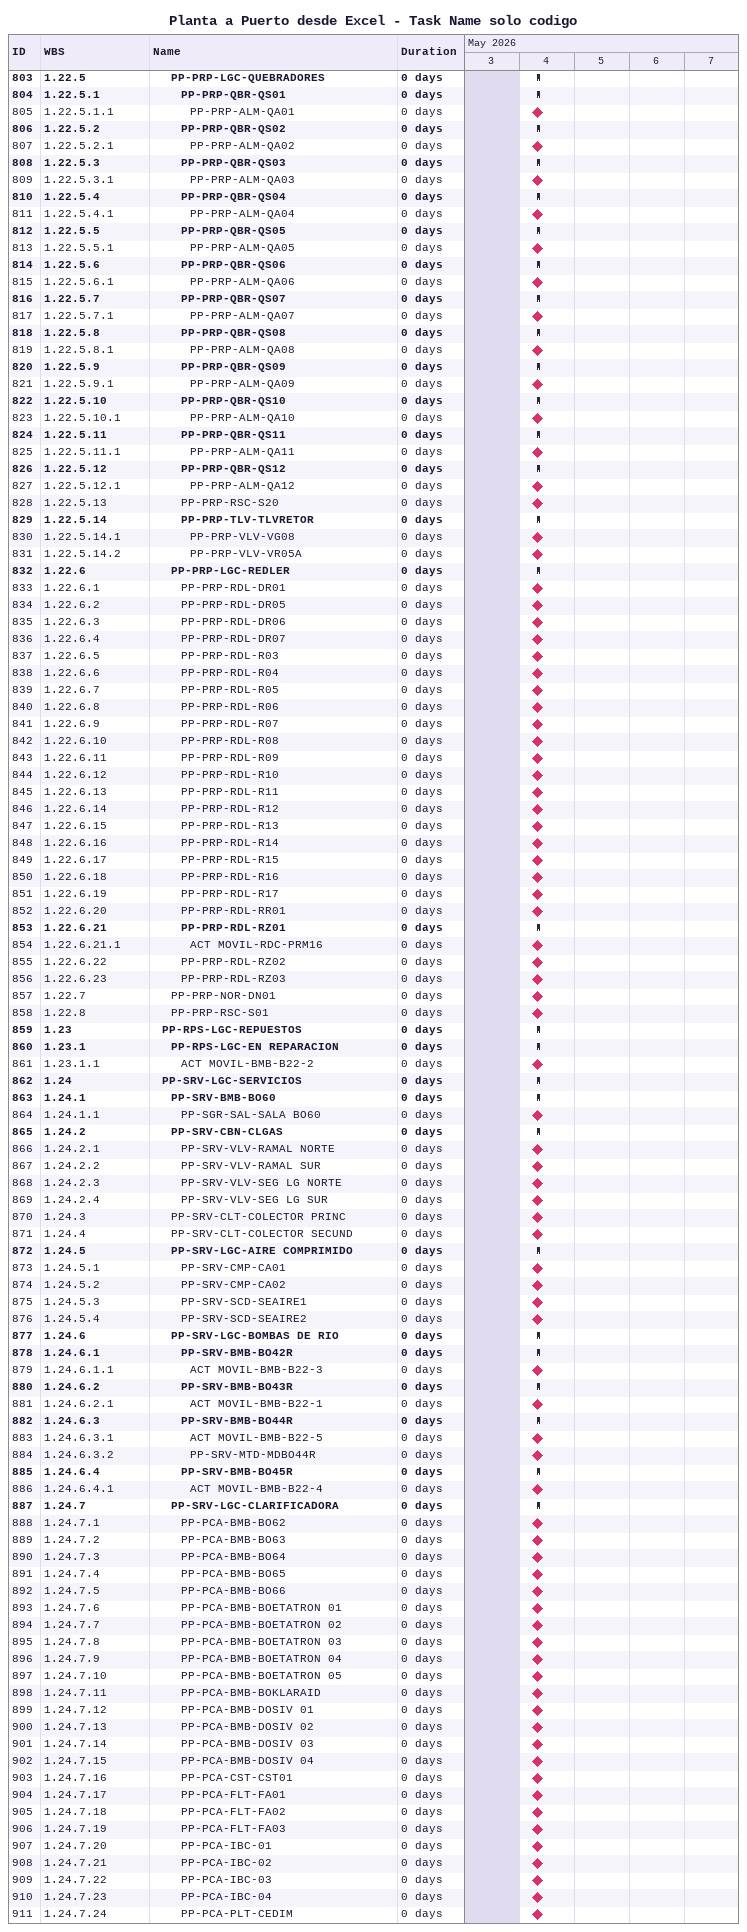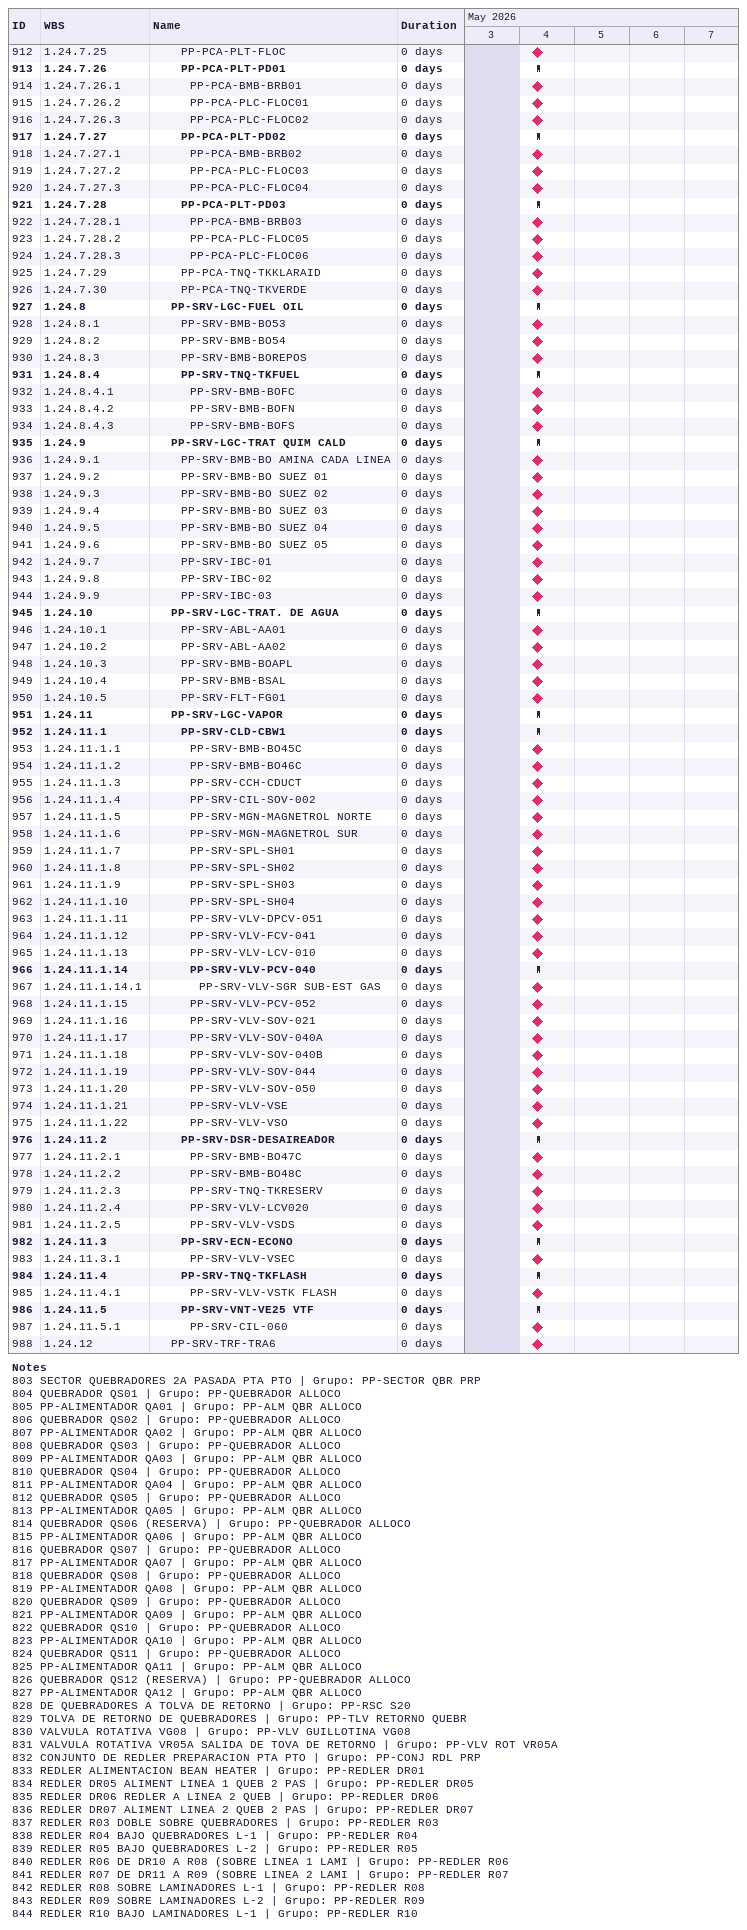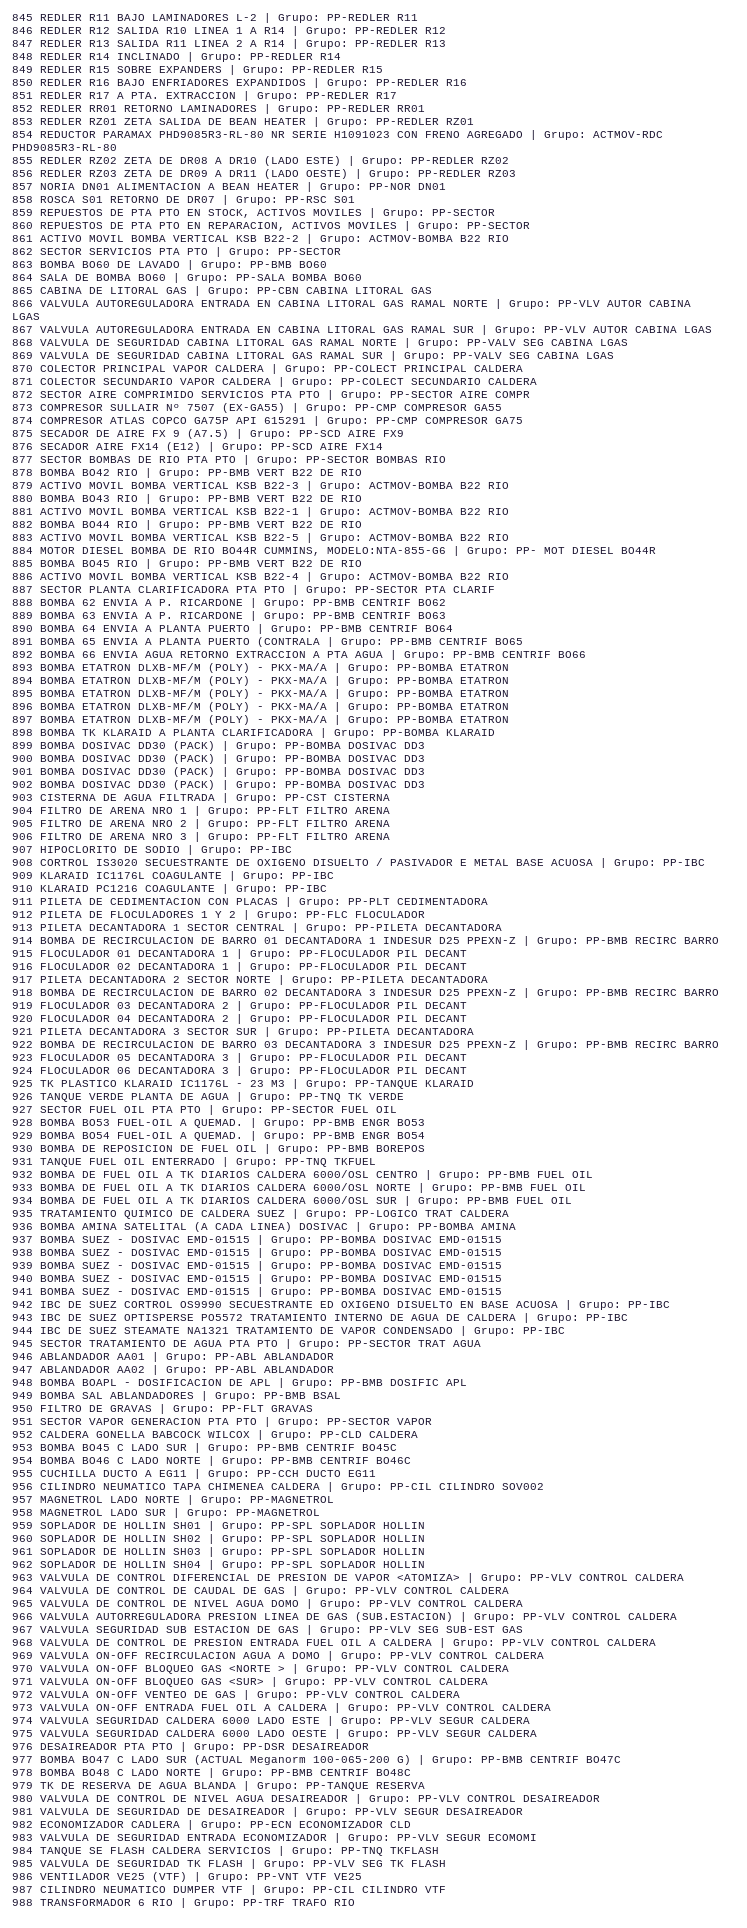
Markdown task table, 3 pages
Planta a Puerto desde Excel - Task Name solo codigo

| ID | WBS | Task | Duration | Start | Finish |
|---|---|---|---|---|---|
| 803 | 1.22.5 | **PP-PRP-LGC-QUEBRADORES** | 0d | 2026-05-04 | 2026-05-04 |
| 804 | 1.22.5.1 | **PP-PRP-QBR-QS01** | 0d | 2026-05-04 | 2026-05-04 |
| 805 | 1.22.5.1.1 | PP-PRP-ALM-QA01 | 0d | 2026-05-04 | 2026-05-04 |
| 806 | 1.22.5.2 | **PP-PRP-QBR-QS02** | 0d | 2026-05-04 | 2026-05-04 |
| 807 | 1.22.5.2.1 | PP-PRP-ALM-QA02 | 0d | 2026-05-04 | 2026-05-04 |
| 808 | 1.22.5.3 | **PP-PRP-QBR-QS03** | 0d | 2026-05-04 | 2026-05-04 |
| 809 | 1.22.5.3.1 | PP-PRP-ALM-QA03 | 0d | 2026-05-04 | 2026-05-04 |
| 810 | 1.22.5.4 | **PP-PRP-QBR-QS04** | 0d | 2026-05-04 | 2026-05-04 |
| 811 | 1.22.5.4.1 | PP-PRP-ALM-QA04 | 0d | 2026-05-04 | 2026-05-04 |
| 812 | 1.22.5.5 | **PP-PRP-QBR-QS05** | 0d | 2026-05-04 | 2026-05-04 |
| 813 | 1.22.5.5.1 | PP-PRP-ALM-QA05 | 0d | 2026-05-04 | 2026-05-04 |
| 814 | 1.22.5.6 | **PP-PRP-QBR-QS06** | 0d | 2026-05-04 | 2026-05-04 |
| 815 | 1.22.5.6.1 | PP-PRP-ALM-QA06 | 0d | 2026-05-04 | 2026-05-04 |
| 816 | 1.22.5.7 | **PP-PRP-QBR-QS07** | 0d | 2026-05-04 | 2026-05-04 |
| 817 | 1.22.5.7.1 | PP-PRP-ALM-QA07 | 0d | 2026-05-04 | 2026-05-04 |
| 818 | 1.22.5.8 | **PP-PRP-QBR-QS08** | 0d | 2026-05-04 | 2026-05-04 |
| 819 | 1.22.5.8.1 | PP-PRP-ALM-QA08 | 0d | 2026-05-04 | 2026-05-04 |
| 820 | 1.22.5.9 | **PP-PRP-QBR-QS09** | 0d | 2026-05-04 | 2026-05-04 |
| 821 | 1.22.5.9.1 | PP-PRP-ALM-QA09 | 0d | 2026-05-04 | 2026-05-04 |
| 822 | 1.22.5.10 | **PP-PRP-QBR-QS10** | 0d | 2026-05-04 | 2026-05-04 |
| 823 | 1.22.5.10.1 | PP-PRP-ALM-QA10 | 0d | 2026-05-04 | 2026-05-04 |
| 824 | 1.22.5.11 | **PP-PRP-QBR-QS11** | 0d | 2026-05-04 | 2026-05-04 |
| 825 | 1.22.5.11.1 | PP-PRP-ALM-QA11 | 0d | 2026-05-04 | 2026-05-04 |
| 826 | 1.22.5.12 | **PP-PRP-QBR-QS12** | 0d | 2026-05-04 | 2026-05-04 |
| 827 | 1.22.5.12.1 | PP-PRP-ALM-QA12 | 0d | 2026-05-04 | 2026-05-04 |
| 828 | 1.22.5.13 | PP-PRP-RSC-S20 | 0d | 2026-05-04 | 2026-05-04 |
| 829 | 1.22.5.14 | **PP-PRP-TLV-TLVRETOR** | 0d | 2026-05-04 | 2026-05-04 |
| 830 | 1.22.5.14.1 | PP-PRP-VLV-VG08 | 0d | 2026-05-04 | 2026-05-04 |
| 831 | 1.22.5.14.2 | PP-PRP-VLV-VR05A | 0d | 2026-05-04 | 2026-05-04 |
| 832 | 1.22.6 | **PP-PRP-LGC-REDLER** | 0d | 2026-05-04 | 2026-05-04 |
| 833 | 1.22.6.1 | PP-PRP-RDL-DR01 | 0d | 2026-05-04 | 2026-05-04 |
| 834 | 1.22.6.2 | PP-PRP-RDL-DR05 | 0d | 2026-05-04 | 2026-05-04 |
| 835 | 1.22.6.3 | PP-PRP-RDL-DR06 | 0d | 2026-05-04 | 2026-05-04 |
| 836 | 1.22.6.4 | PP-PRP-RDL-DR07 | 0d | 2026-05-04 | 2026-05-04 |
| 837 | 1.22.6.5 | PP-PRP-RDL-R03 | 0d | 2026-05-04 | 2026-05-04 |
| 838 | 1.22.6.6 | PP-PRP-RDL-R04 | 0d | 2026-05-04 | 2026-05-04 |
| 839 | 1.22.6.7 | PP-PRP-RDL-R05 | 0d | 2026-05-04 | 2026-05-04 |
| 840 | 1.22.6.8 | PP-PRP-RDL-R06 | 0d | 2026-05-04 | 2026-05-04 |
| 841 | 1.22.6.9 | PP-PRP-RDL-R07 | 0d | 2026-05-04 | 2026-05-04 |
| 842 | 1.22.6.10 | PP-PRP-RDL-R08 | 0d | 2026-05-04 | 2026-05-04 |
| 843 | 1.22.6.11 | PP-PRP-RDL-R09 | 0d | 2026-05-04 | 2026-05-04 |
| 844 | 1.22.6.12 | PP-PRP-RDL-R10 | 0d | 2026-05-04 | 2026-05-04 |
| 845 | 1.22.6.13 | PP-PRP-RDL-R11 | 0d | 2026-05-04 | 2026-05-04 |
| 846 | 1.22.6.14 | PP-PRP-RDL-R12 | 0d | 2026-05-04 | 2026-05-04 |
| 847 | 1.22.6.15 | PP-PRP-RDL-R13 | 0d | 2026-05-04 | 2026-05-04 |
| 848 | 1.22.6.16 | PP-PRP-RDL-R14 | 0d | 2026-05-04 | 2026-05-04 |
| 849 | 1.22.6.17 | PP-PRP-RDL-R15 | 0d | 2026-05-04 | 2026-05-04 |
| 850 | 1.22.6.18 | PP-PRP-RDL-R16 | 0d | 2026-05-04 | 2026-05-04 |
| 851 | 1.22.6.19 | PP-PRP-RDL-R17 | 0d | 2026-05-04 | 2026-05-04 |
| 852 | 1.22.6.20 | PP-PRP-RDL-RR01 | 0d | 2026-05-04 | 2026-05-04 |
| 853 | 1.22.6.21 | **PP-PRP-RDL-RZ01** | 0d | 2026-05-04 | 2026-05-04 |
| 854 | 1.22.6.21.1 | ACT MOVIL-RDC-PRM16 | 0d | 2026-05-04 | 2026-05-04 |
| 855 | 1.22.6.22 | PP-PRP-RDL-RZ02 | 0d | 2026-05-04 | 2026-05-04 |
| 856 | 1.22.6.23 | PP-PRP-RDL-RZ03 | 0d | 2026-05-04 | 2026-05-04 |
| 857 | 1.22.7 | PP-PRP-NOR-DN01 | 0d | 2026-05-04 | 2026-05-04 |
| 858 | 1.22.8 | PP-PRP-RSC-S01 | 0d | 2026-05-04 | 2026-05-04 |
| 859 | 1.23 | **PP-RPS-LGC-REPUESTOS** | 0d | 2026-05-04 | 2026-05-04 |
| 860 | 1.23.1 | **PP-RPS-LGC-EN REPARACION** | 0d | 2026-05-04 | 2026-05-04 |
| 861 | 1.23.1.1 | ACT MOVIL-BMB-B22-2 | 0d | 2026-05-04 | 2026-05-04 |
| 862 | 1.24 | **PP-SRV-LGC-SERVICIOS** | 0d | 2026-05-04 | 2026-05-04 |
| 863 | 1.24.1 | **PP-SRV-BMB-BO60** | 0d | 2026-05-04 | 2026-05-04 |
| 864 | 1.24.1.1 | PP-SGR-SAL-SALA BO60 | 0d | 2026-05-04 | 2026-05-04 |
| 865 | 1.24.2 | **PP-SRV-CBN-CLGAS** | 0d | 2026-05-04 | 2026-05-04 |
| 866 | 1.24.2.1 | PP-SRV-VLV-RAMAL NORTE | 0d | 2026-05-04 | 2026-05-04 |
| 867 | 1.24.2.2 | PP-SRV-VLV-RAMAL SUR | 0d | 2026-05-04 | 2026-05-04 |
| 868 | 1.24.2.3 | PP-SRV-VLV-SEG LG NORTE | 0d | 2026-05-04 | 2026-05-04 |
| 869 | 1.24.2.4 | PP-SRV-VLV-SEG LG SUR | 0d | 2026-05-04 | 2026-05-04 |
| 870 | 1.24.3 | PP-SRV-CLT-COLECTOR PRINC | 0d | 2026-05-04 | 2026-05-04 |
| 871 | 1.24.4 | PP-SRV-CLT-COLECTOR SECUND | 0d | 2026-05-04 | 2026-05-04 |
| 872 | 1.24.5 | **PP-SRV-LGC-AIRE COMPRIMIDO** | 0d | 2026-05-04 | 2026-05-04 |
| 873 | 1.24.5.1 | PP-SRV-CMP-CA01 | 0d | 2026-05-04 | 2026-05-04 |
| 874 | 1.24.5.2 | PP-SRV-CMP-CA02 | 0d | 2026-05-04 | 2026-05-04 |
| 875 | 1.24.5.3 | PP-SRV-SCD-SEAIRE1 | 0d | 2026-05-04 | 2026-05-04 |
| 876 | 1.24.5.4 | PP-SRV-SCD-SEAIRE2 | 0d | 2026-05-04 | 2026-05-04 |
| 877 | 1.24.6 | **PP-SRV-LGC-BOMBAS DE RIO** | 0d | 2026-05-04 | 2026-05-04 |
| 878 | 1.24.6.1 | **PP-SRV-BMB-BO42R** | 0d | 2026-05-04 | 2026-05-04 |
| 879 | 1.24.6.1.1 | ACT MOVIL-BMB-B22-3 | 0d | 2026-05-04 | 2026-05-04 |
| 880 | 1.24.6.2 | **PP-SRV-BMB-BO43R** | 0d | 2026-05-04 | 2026-05-04 |
| 881 | 1.24.6.2.1 | ACT MOVIL-BMB-B22-1 | 0d | 2026-05-04 | 2026-05-04 |
| 882 | 1.24.6.3 | **PP-SRV-BMB-BO44R** | 0d | 2026-05-04 | 2026-05-04 |
| 883 | 1.24.6.3.1 | ACT MOVIL-BMB-B22-5 | 0d | 2026-05-04 | 2026-05-04 |
| 884 | 1.24.6.3.2 | PP-SRV-MTD-MDBO44R | 0d | 2026-05-04 | 2026-05-04 |
| 885 | 1.24.6.4 | **PP-SRV-BMB-BO45R** | 0d | 2026-05-04 | 2026-05-04 |
| 886 | 1.24.6.4.1 | ACT MOVIL-BMB-B22-4 | 0d | 2026-05-04 | 2026-05-04 |
| 887 | 1.24.7 | **PP-SRV-LGC-CLARIFICADORA** | 0d | 2026-05-04 | 2026-05-04 |
| 888 | 1.24.7.1 | PP-PCA-BMB-BO62 | 0d | 2026-05-04 | 2026-05-04 |
| 889 | 1.24.7.2 | PP-PCA-BMB-BO63 | 0d | 2026-05-04 | 2026-05-04 |
| 890 | 1.24.7.3 | PP-PCA-BMB-BO64 | 0d | 2026-05-04 | 2026-05-04 |
| 891 | 1.24.7.4 | PP-PCA-BMB-BO65 | 0d | 2026-05-04 | 2026-05-04 |
| 892 | 1.24.7.5 | PP-PCA-BMB-BO66 | 0d | 2026-05-04 | 2026-05-04 |
| 893 | 1.24.7.6 | PP-PCA-BMB-BOETATRON 01 | 0d | 2026-05-04 | 2026-05-04 |
| 894 | 1.24.7.7 | PP-PCA-BMB-BOETATRON 02 | 0d | 2026-05-04 | 2026-05-04 |
| 895 | 1.24.7.8 | PP-PCA-BMB-BOETATRON 03 | 0d | 2026-05-04 | 2026-05-04 |
| 896 | 1.24.7.9 | PP-PCA-BMB-BOETATRON 04 | 0d | 2026-05-04 | 2026-05-04 |
| 897 | 1.24.7.10 | PP-PCA-BMB-BOETATRON 05 | 0d | 2026-05-04 | 2026-05-04 |
| 898 | 1.24.7.11 | PP-PCA-BMB-BOKLARAID | 0d | 2026-05-04 | 2026-05-04 |
| 899 | 1.24.7.12 | PP-PCA-BMB-DOSIV 01 | 0d | 2026-05-04 | 2026-05-04 |
| 900 | 1.24.7.13 | PP-PCA-BMB-DOSIV 02 | 0d | 2026-05-04 | 2026-05-04 |
| 901 | 1.24.7.14 | PP-PCA-BMB-DOSIV 03 | 0d | 2026-05-04 | 2026-05-04 |
| 902 | 1.24.7.15 | PP-PCA-BMB-DOSIV 04 | 0d | 2026-05-04 | 2026-05-04 |
| 903 | 1.24.7.16 | PP-PCA-CST-CST01 | 0d | 2026-05-04 | 2026-05-04 |
| 904 | 1.24.7.17 | PP-PCA-FLT-FA01 | 0d | 2026-05-04 | 2026-05-04 |
| 905 | 1.24.7.18 | PP-PCA-FLT-FA02 | 0d | 2026-05-04 | 2026-05-04 |
| 906 | 1.24.7.19 | PP-PCA-FLT-FA03 | 0d | 2026-05-04 | 2026-05-04 |
| 907 | 1.24.7.20 | PP-PCA-IBC-01 | 0d | 2026-05-04 | 2026-05-04 |
| 908 | 1.24.7.21 | PP-PCA-IBC-02 | 0d | 2026-05-04 | 2026-05-04 |
| 909 | 1.24.7.22 | PP-PCA-IBC-03 | 0d | 2026-05-04 | 2026-05-04 |
| 910 | 1.24.7.23 | PP-PCA-IBC-04 | 0d | 2026-05-04 | 2026-05-04 |
| 911 | 1.24.7.24 | PP-PCA-PLT-CEDIM | 0d | 2026-05-04 | 2026-05-04 |
| 912 | 1.24.7.25 | PP-PCA-PLT-FLOC | 0d | 2026-05-04 | 2026-05-04 |
| 913 | 1.24.7.26 | **PP-PCA-PLT-PD01** | 0d | 2026-05-04 | 2026-05-04 |
| 914 | 1.24.7.26.1 | PP-PCA-BMB-BRB01 | 0d | 2026-05-04 | 2026-05-04 |
| 915 | 1.24.7.26.2 | PP-PCA-PLC-FLOC01 | 0d | 2026-05-04 | 2026-05-04 |
| 916 | 1.24.7.26.3 | PP-PCA-PLC-FLOC02 | 0d | 2026-05-04 | 2026-05-04 |
| 917 | 1.24.7.27 | **PP-PCA-PLT-PD02** | 0d | 2026-05-04 | 2026-05-04 |
| 918 | 1.24.7.27.1 | PP-PCA-BMB-BRB02 | 0d | 2026-05-04 | 2026-05-04 |
| 919 | 1.24.7.27.2 | PP-PCA-PLC-FLOC03 | 0d | 2026-05-04 | 2026-05-04 |
| 920 | 1.24.7.27.3 | PP-PCA-PLC-FLOC04 | 0d | 2026-05-04 | 2026-05-04 |
| 921 | 1.24.7.28 | **PP-PCA-PLT-PD03** | 0d | 2026-05-04 | 2026-05-04 |
| 922 | 1.24.7.28.1 | PP-PCA-BMB-BRB03 | 0d | 2026-05-04 | 2026-05-04 |
| 923 | 1.24.7.28.2 | PP-PCA-PLC-FLOC05 | 0d | 2026-05-04 | 2026-05-04 |
| 924 | 1.24.7.28.3 | PP-PCA-PLC-FLOC06 | 0d | 2026-05-04 | 2026-05-04 |
| 925 | 1.24.7.29 | PP-PCA-TNQ-TKKLARAID | 0d | 2026-05-04 | 2026-05-04 |
| 926 | 1.24.7.30 | PP-PCA-TNQ-TKVERDE | 0d | 2026-05-04 | 2026-05-04 |
| 927 | 1.24.8 | **PP-SRV-LGC-FUEL OIL** | 0d | 2026-05-04 | 2026-05-04 |
| 928 | 1.24.8.1 | PP-SRV-BMB-BO53 | 0d | 2026-05-04 | 2026-05-04 |
| 929 | 1.24.8.2 | PP-SRV-BMB-BO54 | 0d | 2026-05-04 | 2026-05-04 |
| 930 | 1.24.8.3 | PP-SRV-BMB-BOREPOS | 0d | 2026-05-04 | 2026-05-04 |
| 931 | 1.24.8.4 | **PP-SRV-TNQ-TKFUEL** | 0d | 2026-05-04 | 2026-05-04 |
| 932 | 1.24.8.4.1 | PP-SRV-BMB-BOFC | 0d | 2026-05-04 | 2026-05-04 |
| 933 | 1.24.8.4.2 | PP-SRV-BMB-BOFN | 0d | 2026-05-04 | 2026-05-04 |
| 934 | 1.24.8.4.3 | PP-SRV-BMB-BOFS | 0d | 2026-05-04 | 2026-05-04 |
| 935 | 1.24.9 | **PP-SRV-LGC-TRAT QUIM CALD** | 0d | 2026-05-04 | 2026-05-04 |
| 936 | 1.24.9.1 | PP-SRV-BMB-BO AMINA CADA LINEA | 0d | 2026-05-04 | 2026-05-04 |
| 937 | 1.24.9.2 | PP-SRV-BMB-BO SUEZ 01 | 0d | 2026-05-04 | 2026-05-04 |
| 938 | 1.24.9.3 | PP-SRV-BMB-BO SUEZ 02 | 0d | 2026-05-04 | 2026-05-04 |
| 939 | 1.24.9.4 | PP-SRV-BMB-BO SUEZ 03 | 0d | 2026-05-04 | 2026-05-04 |
| 940 | 1.24.9.5 | PP-SRV-BMB-BO SUEZ 04 | 0d | 2026-05-04 | 2026-05-04 |
| 941 | 1.24.9.6 | PP-SRV-BMB-BO SUEZ 05 | 0d | 2026-05-04 | 2026-05-04 |
| 942 | 1.24.9.7 | PP-SRV-IBC-01 | 0d | 2026-05-04 | 2026-05-04 |
| 943 | 1.24.9.8 | PP-SRV-IBC-02 | 0d | 2026-05-04 | 2026-05-04 |
| 944 | 1.24.9.9 | PP-SRV-IBC-03 | 0d | 2026-05-04 | 2026-05-04 |
| 945 | 1.24.10 | **PP-SRV-LGC-TRAT. DE AGUA** | 0d | 2026-05-04 | 2026-05-04 |
| 946 | 1.24.10.1 | PP-SRV-ABL-AA01 | 0d | 2026-05-04 | 2026-05-04 |
| 947 | 1.24.10.2 | PP-SRV-ABL-AA02 | 0d | 2026-05-04 | 2026-05-04 |
| 948 | 1.24.10.3 | PP-SRV-BMB-BOAPL | 0d | 2026-05-04 | 2026-05-04 |
| 949 | 1.24.10.4 | PP-SRV-BMB-BSAL | 0d | 2026-05-04 | 2026-05-04 |
| 950 | 1.24.10.5 | PP-SRV-FLT-FG01 | 0d | 2026-05-04 | 2026-05-04 |
| 951 | 1.24.11 | **PP-SRV-LGC-VAPOR** | 0d | 2026-05-04 | 2026-05-04 |
| 952 | 1.24.11.1 | **PP-SRV-CLD-CBW1** | 0d | 2026-05-04 | 2026-05-04 |
| 953 | 1.24.11.1.1 | PP-SRV-BMB-BO45C | 0d | 2026-05-04 | 2026-05-04 |
| 954 | 1.24.11.1.2 | PP-SRV-BMB-BO46C | 0d | 2026-05-04 | 2026-05-04 |
| 955 | 1.24.11.1.3 | PP-SRV-CCH-CDUCT | 0d | 2026-05-04 | 2026-05-04 |
| 956 | 1.24.11.1.4 | PP-SRV-CIL-SOV-002 | 0d | 2026-05-04 | 2026-05-04 |
| 957 | 1.24.11.1.5 | PP-SRV-MGN-MAGNETROL NORTE | 0d | 2026-05-04 | 2026-05-04 |
| 958 | 1.24.11.1.6 | PP-SRV-MGN-MAGNETROL SUR | 0d | 2026-05-04 | 2026-05-04 |
| 959 | 1.24.11.1.7 | PP-SRV-SPL-SH01 | 0d | 2026-05-04 | 2026-05-04 |
| 960 | 1.24.11.1.8 | PP-SRV-SPL-SH02 | 0d | 2026-05-04 | 2026-05-04 |
| 961 | 1.24.11.1.9 | PP-SRV-SPL-SH03 | 0d | 2026-05-04 | 2026-05-04 |
| 962 | 1.24.11.1.10 | PP-SRV-SPL-SH04 | 0d | 2026-05-04 | 2026-05-04 |
| 963 | 1.24.11.1.11 | PP-SRV-VLV-DPCV-051 | 0d | 2026-05-04 | 2026-05-04 |
| 964 | 1.24.11.1.12 | PP-SRV-VLV-FCV-041 | 0d | 2026-05-04 | 2026-05-04 |
| 965 | 1.24.11.1.13 | PP-SRV-VLV-LCV-010 | 0d | 2026-05-04 | 2026-05-04 |
| 966 | 1.24.11.1.14 | **PP-SRV-VLV-PCV-040** | 0d | 2026-05-04 | 2026-05-04 |
| 967 | 1.24.11.1.14.1 | PP-SRV-VLV-SGR SUB-EST GAS | 0d | 2026-05-04 | 2026-05-04 |
| 968 | 1.24.11.1.15 | PP-SRV-VLV-PCV-052 | 0d | 2026-05-04 | 2026-05-04 |
| 969 | 1.24.11.1.16 | PP-SRV-VLV-SOV-021 | 0d | 2026-05-04 | 2026-05-04 |
| 970 | 1.24.11.1.17 | PP-SRV-VLV-SOV-040A | 0d | 2026-05-04 | 2026-05-04 |
| 971 | 1.24.11.1.18 | PP-SRV-VLV-SOV-040B | 0d | 2026-05-04 | 2026-05-04 |
| 972 | 1.24.11.1.19 | PP-SRV-VLV-SOV-044 | 0d | 2026-05-04 | 2026-05-04 |
| 973 | 1.24.11.1.20 | PP-SRV-VLV-SOV-050 | 0d | 2026-05-04 | 2026-05-04 |
| 974 | 1.24.11.1.21 | PP-SRV-VLV-VSE | 0d | 2026-05-04 | 2026-05-04 |
| 975 | 1.24.11.1.22 | PP-SRV-VLV-VSO | 0d | 2026-05-04 | 2026-05-04 |
| 976 | 1.24.11.2 | **PP-SRV-DSR-DESAIREADOR** | 0d | 2026-05-04 | 2026-05-04 |
| 977 | 1.24.11.2.1 | PP-SRV-BMB-BO47C | 0d | 2026-05-04 | 2026-05-04 |
| 978 | 1.24.11.2.2 | PP-SRV-BMB-BO48C | 0d | 2026-05-04 | 2026-05-04 |
| 979 | 1.24.11.2.3 | PP-SRV-TNQ-TKRESERV | 0d | 2026-05-04 | 2026-05-04 |
| 980 | 1.24.11.2.4 | PP-SRV-VLV-LCV020 | 0d | 2026-05-04 | 2026-05-04 |
| 981 | 1.24.11.2.5 | PP-SRV-VLV-VSDS | 0d | 2026-05-04 | 2026-05-04 |
| 982 | 1.24.11.3 | **PP-SRV-ECN-ECONO** | 0d | 2026-05-04 | 2026-05-04 |
| 983 | 1.24.11.3.1 | PP-SRV-VLV-VSEC | 0d | 2026-05-04 | 2026-05-04 |
| 984 | 1.24.11.4 | **PP-SRV-TNQ-TKFLASH** | 0d | 2026-05-04 | 2026-05-04 |
| 985 | 1.24.11.4.1 | PP-SRV-VLV-VSTK FLASH | 0d | 2026-05-04 | 2026-05-04 |
| 986 | 1.24.11.5 | **PP-SRV-VNT-VE25 VTF** | 0d | 2026-05-04 | 2026-05-04 |
| 987 | 1.24.11.5.1 | PP-SRV-CIL-060 | 0d | 2026-05-04 | 2026-05-04 |
| 988 | 1.24.12 | PP-SRV-TRF-TRA6 | 0d | 2026-05-04 | 2026-05-04 |

Notes
- 803: SECTOR QUEBRADORES 2A PASADA PTA PTO | Grupo: PP-SECTOR QBR PRP
- 804: QUEBRADOR QS01 | Grupo: PP-QUEBRADOR ALLOCO
- 805: PP-ALIMENTADOR QA01 | Grupo: PP-ALM QBR ALLOCO
- 806: QUEBRADOR QS02 | Grupo: PP-QUEBRADOR ALLOCO
- 807: PP-ALIMENTADOR QA02 | Grupo: PP-ALM QBR ALLOCO
- 808: QUEBRADOR QS03 | Grupo: PP-QUEBRADOR ALLOCO
- 809: PP-ALIMENTADOR QA03 | Grupo: PP-ALM QBR ALLOCO
- 810: QUEBRADOR QS04 | Grupo: PP-QUEBRADOR ALLOCO
- 811: PP-ALIMENTADOR QA04 | Grupo: PP-ALM QBR ALLOCO
- 812: QUEBRADOR QS05 | Grupo: PP-QUEBRADOR ALLOCO
- 813: PP-ALIMENTADOR QA05 | Grupo: PP-ALM QBR ALLOCO
- 814: QUEBRADOR QS06 (RESERVA) | Grupo: PP-QUEBRADOR ALLOCO
- 815: PP-ALIMENTADOR QA06 | Grupo: PP-ALM QBR ALLOCO
- 816: QUEBRADOR QS07 | Grupo: PP-QUEBRADOR ALLOCO
- 817: PP-ALIMENTADOR QA07 | Grupo: PP-ALM QBR ALLOCO
- 818: QUEBRADOR QS08 | Grupo: PP-QUEBRADOR ALLOCO
- 819: PP-ALIMENTADOR QA08 | Grupo: PP-ALM QBR ALLOCO
- 820: QUEBRADOR QS09 | Grupo: PP-QUEBRADOR ALLOCO
- 821: PP-ALIMENTADOR QA09 | Grupo: PP-ALM QBR ALLOCO
- 822: QUEBRADOR QS10 | Grupo: PP-QUEBRADOR ALLOCO
- 823: PP-ALIMENTADOR QA10 | Grupo: PP-ALM QBR ALLOCO
- 824: QUEBRADOR QS11 | Grupo: PP-QUEBRADOR ALLOCO
- 825: PP-ALIMENTADOR QA11 | Grupo: PP-ALM QBR ALLOCO
- 826: QUEBRADOR QS12 (RESERVA) | Grupo: PP-QUEBRADOR ALLOCO
- 827: PP-ALIMENTADOR QA12 | Grupo: PP-ALM QBR ALLOCO
- 828: DE QUEBRADORES A TOLVA DE RETORNO | Grupo: PP-RSC S20
- 829: TOLVA DE RETORNO DE QUEBRADORES | Grupo: PP-TLV RETORNO QUEBR
- 830: VALVULA ROTATIVA VG08 | Grupo: PP-VLV GUILLOTINA VG08
- 831: VALVULA ROTATIVA VR05A SALIDA DE TOVA DE RETORNO | Grupo: PP-VLV ROT VR05A
- 832: CONJUNTO DE REDLER PREPARACION PTA PTO | Grupo: PP-CONJ RDL PRP
- 833: REDLER ALIMENTACION BEAN HEATER | Grupo: PP-REDLER DR01
- 834: REDLER DR05 ALIMENT LINEA 1 QUEB 2 PAS | Grupo: PP-REDLER DR05
- 835: REDLER DR06 REDLER A LINEA 2 QUEB | Grupo: PP-REDLER DR06
- 836: REDLER DR07 ALIMENT LINEA 2 QUEB 2 PAS | Grupo: PP-REDLER DR07
- 837: REDLER R03 DOBLE SOBRE QUEBRADORES | Grupo: PP-REDLER R03
- 838: REDLER R04 BAJO QUEBRADORES L-1 | Grupo: PP-REDLER R04
- 839: REDLER R05 BAJO QUEBRADORES L-2 | Grupo: PP-REDLER R05
- 840: REDLER R06 DE DR10 A R08 (SOBRE LINEA 1 LAMI | Grupo: PP-REDLER R06
- 841: REDLER R07 DE DR11 A R09 (SOBRE LINEA 2 LAMI | Grupo: PP-REDLER R07
- 842: REDLER R08 SOBRE LAMINADORES L-1 | Grupo: PP-REDLER R08
- 843: REDLER R09 SOBRE LAMINADORES L-2 | Grupo: PP-REDLER R09
- 844: REDLER R10 BAJO LAMINADORES L-1 | Grupo: PP-REDLER R10
- 845: REDLER R11 BAJO LAMINADORES L-2 | Grupo: PP-REDLER R11
- 846: REDLER R12 SALIDA R10 LINEA 1 A R14 | Grupo: PP-REDLER R12
- 847: REDLER R13 SALIDA R11 LINEA 2 A R14 | Grupo: PP-REDLER R13
- 848: REDLER R14 INCLINADO | Grupo: PP-REDLER R14
- 849: REDLER R15 SOBRE EXPANDERS | Grupo: PP-REDLER R15
- 850: REDLER R16 BAJO ENFRIADORES EXPANDIDOS | Grupo: PP-REDLER R16
- 851: REDLER R17 A PTA. EXTRACCION | Grupo: PP-REDLER R17
- 852: REDLER RR01 RETORNO LAMINADORES | Grupo: PP-REDLER RR01
- 853: REDLER RZ01 ZETA SALIDA DE BEAN HEATER | Grupo: PP-REDLER RZ01
- 854: REDUCTOR PARAMAX PHD9085R3-RL-80 NR SERIE H1091023 CON FRENO AGREGADO | Grupo: ACTMOV-RDC PHD9085R3-RL-80
- 855: REDLER RZ02 ZETA DE DR08 A DR10 (LADO ESTE) | Grupo: PP-REDLER RZ02
- 856: REDLER RZ03 ZETA DE DR09 A DR11 (LADO OESTE) | Grupo: PP-REDLER RZ03
- 857: NORIA DN01 ALIMENTACION A BEAN HEATER | Grupo: PP-NOR DN01
- 858: ROSCA S01 RETORNO DE DR07 | Grupo: PP-RSC S01
- 859: REPUESTOS DE PTA PTO EN STOCK, ACTIVOS MOVILES | Grupo: PP-SECTOR
- 860: REPUESTOS DE PTA PTO EN REPARACION, ACTIVOS MOVILES | Grupo: PP-SECTOR
- 861: ACTIVO MOVIL BOMBA VERTICAL KSB B22-2 | Grupo: ACTMOV-BOMBA B22 RIO
- 862: SECTOR SERVICIOS PTA PTO | Grupo: PP-SECTOR
- 863: BOMBA BO60 DE LAVADO | Grupo: PP-BMB BO60
- 864: SALA DE BOMBA BO60 | Grupo: PP-SALA BOMBA BO60
- 865: CABINA DE LITORAL GAS | Grupo: PP-CBN CABINA LITORAL GAS
- 866: VALVULA AUTOREGULADORA ENTRADA EN CABINA LITORAL GAS RAMAL NORTE | Grupo: PP-VLV AUTOR CABINA LGAS
- 867: VALVULA AUTOREGULADORA ENTRADA EN CABINA LITORAL GAS RAMAL SUR | Grupo: PP-VLV AUTOR CABINA LGAS
- 868: VALVULA DE SEGURIDAD CABINA LITORAL GAS RAMAL NORTE | Grupo: PP-VALV SEG CABINA LGAS
- 869: VALVULA DE SEGURIDAD CABINA LITORAL GAS RAMAL SUR | Grupo: PP-VALV SEG CABINA LGAS
- 870: COLECTOR PRINCIPAL VAPOR CALDERA | Grupo: PP-COLECT PRINCIPAL CALDERA
- 871: COLECTOR SECUNDARIO VAPOR CALDERA | Grupo: PP-COLECT SECUNDARIO CALDERA
- 872: SECTOR AIRE COMPRIMIDO SERVICIOS PTA PTO | Grupo: PP-SECTOR AIRE COMPR
- 873: COMPRESOR SULLAIR Nº 7507 (EX-GA55) | Grupo: PP-CMP COMPRESOR GA55
- 874: COMPRESOR ATLAS COPCO GA75P API 615291 | Grupo: PP-CMP COMPRESOR GA75
- 875: SECADOR DE AIRE FX 9 (A7.5) | Grupo: PP-SCD AIRE FX9
- 876: SECADOR AIRE FX14 (E12) | Grupo: PP-SCD AIRE FX14
- 877: SECTOR BOMBAS DE RIO PTA PTO | Grupo: PP-SECTOR BOMBAS RIO
- 878: BOMBA BO42 RIO | Grupo: PP-BMB VERT B22 DE RIO
- 879: ACTIVO MOVIL BOMBA VERTICAL KSB B22-3 | Grupo: ACTMOV-BOMBA B22 RIO
- 880: BOMBA BO43 RIO | Grupo: PP-BMB VERT B22 DE RIO
- 881: ACTIVO MOVIL BOMBA VERTICAL KSB B22-1 | Grupo: ACTMOV-BOMBA B22 RIO
- 882: BOMBA BO44 RIO | Grupo: PP-BMB VERT B22 DE RIO
- 883: ACTIVO MOVIL BOMBA VERTICAL KSB B22-5 | Grupo: ACTMOV-BOMBA B22 RIO
- 884: MOTOR DIESEL BOMBA DE RIO BO44R CUMMINS, MODELO:NTA-855-G6 | Grupo: PP- MOT DIESEL BO44R
- 885: BOMBA BO45 RIO | Grupo: PP-BMB VERT B22 DE RIO
- 886: ACTIVO MOVIL BOMBA VERTICAL KSB B22-4 | Grupo: ACTMOV-BOMBA B22 RIO
- 887: SECTOR PLANTA CLARIFICADORA PTA PTO | Grupo: PP-SECTOR PTA CLARIF
- 888: BOMBA 62 ENVIA A P. RICARDONE | Grupo: PP-BMB CENTRIF BO62
- 889: BOMBA 63 ENVIA A P. RICARDONE | Grupo: PP-BMB CENTRIF BO63
- 890: BOMBA 64 ENVIA A PLANTA PUERTO | Grupo: PP-BMB CENTRIF BO64
- 891: BOMBA 65 ENVIA A PLANTA PUERTO (CONTRALA | Grupo: PP-BMB CENTRIF BO65
- 892: BOMBA 66 ENVIA AGUA RETORNO EXTRACCION A PTA AGUA | Grupo: PP-BMB CENTRIF BO66
- 893: BOMBA ETATRON DLXB-MF/M (POLY) - PKX-MA/A | Grupo: PP-BOMBA ETATRON
- 894: BOMBA ETATRON DLXB-MF/M (POLY) - PKX-MA/A | Grupo: PP-BOMBA ETATRON
- 895: BOMBA ETATRON DLXB-MF/M (POLY) - PKX-MA/A | Grupo: PP-BOMBA ETATRON
- 896: BOMBA ETATRON DLXB-MF/M (POLY) - PKX-MA/A | Grupo: PP-BOMBA ETATRON
- 897: BOMBA ETATRON DLXB-MF/M (POLY) - PKX-MA/A | Grupo: PP-BOMBA ETATRON
- 898: BOMBA TK KLARAID A PLANTA CLARIFICADORA | Grupo: PP-BOMBA KLARAID
- 899: BOMBA DOSIVAC DD30 (PACK) | Grupo: PP-BOMBA DOSIVAC DD3
- 900: BOMBA DOSIVAC DD30 (PACK) | Grupo: PP-BOMBA DOSIVAC DD3
- 901: BOMBA DOSIVAC DD30 (PACK) | Grupo: PP-BOMBA DOSIVAC DD3
- 902: BOMBA DOSIVAC DD30 (PACK) | Grupo: PP-BOMBA DOSIVAC DD3
- 903: CISTERNA DE AGUA FILTRADA | Grupo: PP-CST CISTERNA
- 904: FILTRO DE ARENA NRO 1 | Grupo: PP-FLT FILTRO ARENA
- 905: FILTRO DE ARENA NRO 2 | Grupo: PP-FLT FILTRO ARENA
- 906: FILTRO DE ARENA NRO 3 | Grupo: PP-FLT FILTRO ARENA
- 907: HIPOCLORITO DE SODIO | Grupo: PP-IBC
- 908: CORTROL IS3020 SECUESTRANTE DE OXIGENO DISUELTO / PASIVADOR E METAL BASE ACUOSA | Grupo: PP-IBC
- 909: KLARAID IC1176L COAGULANTE | Grupo: PP-IBC
- 910: KLARAID PC1216 COAGULANTE | Grupo: PP-IBC
- 911: PILETA DE CEDIMENTACION CON PLACAS | Grupo: PP-PLT CEDIMENTADORA
- 912: PILETA DE FLOCULADORES 1 Y 2 | Grupo: PP-FLC FLOCULADOR
- 913: PILETA DECANTADORA 1 SECTOR CENTRAL | Grupo: PP-PILETA DECANTADORA
- 914: BOMBA DE RECIRCULACION DE BARRO 01 DECANTADORA 1 INDESUR D25 PPEXN-Z | Grupo: PP-BMB RECIRC BARRO
- 915: FLOCULADOR 01 DECANTADORA 1 | Grupo: PP-FLOCULADOR PIL DECANT
- 916: FLOCULADOR 02 DECANTADORA 1 | Grupo: PP-FLOCULADOR PIL DECANT
- 917: PILETA DECANTADORA 2 SECTOR NORTE | Grupo: PP-PILETA DECANTADORA
- 918: BOMBA DE RECIRCULACION DE BARRO 02 DECANTADORA 3 INDESUR D25 PPEXN-Z | Grupo: PP-BMB RECIRC BARRO
- 919: FLOCULADOR 03 DECANTADORA 2 | Grupo: PP-FLOCULADOR PIL DECANT
- 920: FLOCULADOR 04 DECANTADORA 2 | Grupo: PP-FLOCULADOR PIL DECANT
- 921: PILETA DECANTADORA 3 SECTOR SUR | Grupo: PP-PILETA DECANTADORA
- 922: BOMBA DE RECIRCULACION DE BARRO 03 DECANTADORA 3 INDESUR D25 PPEXN-Z | Grupo: PP-BMB RECIRC BARRO
- 923: FLOCULADOR 05 DECANTADORA 3 | Grupo: PP-FLOCULADOR PIL DECANT
- 924: FLOCULADOR 06 DECANTADORA 3 | Grupo: PP-FLOCULADOR PIL DECANT
- 925: TK PLASTICO KLARAID IC1176L - 23 M3 | Grupo: PP-TANQUE KLARAID
- 926: TANQUE VERDE PLANTA DE AGUA | Grupo: PP-TNQ TK VERDE
- 927: SECTOR FUEL OIL PTA PTO | Grupo: PP-SECTOR FUEL OIL
- 928: BOMBA BO53 FUEL-OIL A QUEMAD. | Grupo: PP-BMB ENGR BO53
- 929: BOMBA BO54 FUEL-OIL A QUEMAD. | Grupo: PP-BMB ENGR BO54
- 930: BOMBA DE REPOSICION DE FUEL OIL | Grupo: PP-BMB BOREPOS
- 931: TANQUE FUEL OIL ENTERRADO | Grupo: PP-TNQ TKFUEL
- 932: BOMBA DE FUEL OIL A TK DIARIOS CALDERA 6000/OSL CENTRO | Grupo: PP-BMB FUEL OIL
- 933: BOMBA DE FUEL OIL A TK DIARIOS CALDERA 6000/OSL NORTE | Grupo: PP-BMB FUEL OIL
- 934: BOMBA DE FUEL OIL A TK DIARIOS CALDERA 6000/OSL SUR | Grupo: PP-BMB FUEL OIL
- 935: TRATAMIENTO QUIMICO DE CALDERA SUEZ | Grupo: PP-LOGICO TRAT CALDERA
- 936: BOMBA AMINA SATELITAL (A CADA LINEA) DOSIVAC | Grupo: PP-BOMBA AMINA
- 937: BOMBA SUEZ - DOSIVAC EMD-01515 | Grupo: PP-BOMBA DOSIVAC EMD-01515
- 938: BOMBA SUEZ - DOSIVAC EMD-01515 | Grupo: PP-BOMBA DOSIVAC EMD-01515
- 939: BOMBA SUEZ - DOSIVAC EMD-01515 | Grupo: PP-BOMBA DOSIVAC EMD-01515
- 940: BOMBA SUEZ - DOSIVAC EMD-01515 | Grupo: PP-BOMBA DOSIVAC EMD-01515
- 941: BOMBA SUEZ - DOSIVAC EMD-01515 | Grupo: PP-BOMBA DOSIVAC EMD-01515
- 942: IBC DE SUEZ CORTROL OS9990 SECUESTRANTE ED OXIGENO DISUELTO EN BASE ACUOSA | Grupo: PP-IBC
- 943: IBC DE SUEZ OPTISPERSE PO5572 TRATAMIENTO INTERNO DE AGUA DE CALDERA | Grupo: PP-IBC
- 944: IBC DE SUEZ STEAMATE NA1321 TRATAMIENTO DE VAPOR CONDENSADO | Grupo: PP-IBC
- 945: SECTOR TRATAMIENTO DE AGUA PTA PTO | Grupo: PP-SECTOR TRAT AGUA
- 946: ABLANDADOR AA01 | Grupo: PP-ABL ABLANDADOR
- 947: ABLANDADOR AA02 | Grupo: PP-ABL ABLANDADOR
- 948: BOMBA BOAPL - DOSIFICACION DE APL | Grupo: PP-BMB DOSIFIC APL
- 949: BOMBA SAL ABLANDADORES | Grupo: PP-BMB BSAL
- 950: FILTRO DE GRAVAS | Grupo: PP-FLT GRAVAS
- 951: SECTOR VAPOR GENERACION PTA PTO | Grupo: PP-SECTOR VAPOR
- 952: CALDERA GONELLA BABCOCK WILCOX | Grupo: PP-CLD CALDERA
- 953: BOMBA BO45 C LADO SUR | Grupo: PP-BMB CENTRIF BO45C
- 954: BOMBA BO46 C LADO NORTE | Grupo: PP-BMB CENTRIF BO46C
- 955: CUCHILLA DUCTO A EG11 | Grupo: PP-CCH DUCTO EG11
- 956: CILINDRO NEUMATICO TAPA CHIMENEA CALDERA | Grupo: PP-CIL CILINDRO SOV002
- 957: MAGNETROL LADO NORTE | Grupo: PP-MAGNETROL
- 958: MAGNETROL LADO SUR | Grupo: PP-MAGNETROL
- 959: SOPLADOR DE HOLLIN SH01 | Grupo: PP-SPL SOPLADOR HOLLIN
- 960: SOPLADOR DE HOLLIN SH02 | Grupo: PP-SPL SOPLADOR HOLLIN
- 961: SOPLADOR DE HOLLIN SH03 | Grupo: PP-SPL SOPLADOR HOLLIN
- 962: SOPLADOR DE HOLLIN SH04 | Grupo: PP-SPL SOPLADOR HOLLIN
- 963: VALVULA DE CONTROL DIFERENCIAL DE PRESION DE VAPOR <ATOMIZA> | Grupo: PP-VLV CONTROL CALDERA
- 964: VALVULA DE CONTROL DE CAUDAL DE GAS | Grupo: PP-VLV CONTROL CALDERA
- 965: VALVULA DE CONTROL DE NIVEL AGUA DOMO | Grupo: PP-VLV CONTROL CALDERA
- 966: VALVULA AUTORREGULADORA PRESION LINEA DE GAS (SUB.ESTACION) | Grupo: PP-VLV CONTROL CALDERA
- 967: VALVULA SEGURIDAD SUB ESTACION DE GAS | Grupo: PP-VLV SEG SUB-EST GAS
- 968: VALVULA DE CONTROL DE PRESION ENTRADA FUEL OIL A CALDERA | Grupo: PP-VLV CONTROL CALDERA
- 969: VALVULA ON-OFF RECIRCULACION AGUA A DOMO | Grupo: PP-VLV CONTROL CALDERA
- 970: VALVULA ON-OFF BLOQUEO GAS <NORTE > | Grupo: PP-VLV CONTROL CALDERA
- 971: VALVULA ON-OFF BLOQUEO GAS <SUR> | Grupo: PP-VLV CONTROL CALDERA
- 972: VALVULA ON-OFF VENTEO DE GAS | Grupo: PP-VLV CONTROL CALDERA
- 973: VALVULA ON-OFF ENTRADA FUEL OIL A CALDERA | Grupo: PP-VLV CONTROL CALDERA
- 974: VALVULA SEGURIDAD CALDERA 6000 LADO ESTE | Grupo: PP-VLV SEGUR CALDERA
- 975: VALVULA SEGURIDAD CALDERA 6000 LADO OESTE | Grupo: PP-VLV SEGUR CALDERA
- 976: DESAIREADOR PTA PTO | Grupo: PP-DSR DESAIREADOR
- 977: BOMBA BO47 C LADO SUR (ACTUAL Meganorm 100-065-200 G) | Grupo: PP-BMB CENTRIF BO47C
- 978: BOMBA BO48 C LADO NORTE | Grupo: PP-BMB CENTRIF BO48C
- 979: TK DE RESERVA DE AGUA BLANDA | Grupo: PP-TANQUE RESERVA
- 980: VALVULA DE CONTROL DE NIVEL AGUA DESAIREADOR | Grupo: PP-VLV CONTROL DESAIREADOR
- 981: VALVULA DE SEGURIDAD DE DESAIREADOR | Grupo: PP-VLV SEGUR DESAIREADOR
- 982: ECONOMIZADOR CADLERA | Grupo: PP-ECN ECONOMIZADOR CLD
- 983: VALVULA DE SEGURIDAD ENTRADA ECONOMIZADOR | Grupo: PP-VLV SEGUR ECOMOMI
- 984: TANQUE SE FLASH CALDERA SERVICIOS | Grupo: PP-TNQ TKFLASH
- 985: VALVULA DE SEGURIDAD TK FLASH | Grupo: PP-VLV SEG TK FLASH
- 986: VENTILADOR VE25 (VTF) | Grupo: PP-VNT VTF VE25
- 987: CILINDRO NEUMATICO DUMPER VTF | Grupo: PP-CIL CILINDRO VTF
- 988: TRANSFORMADOR 6 RIO | Grupo: PP-TRF TRAFO RIO
